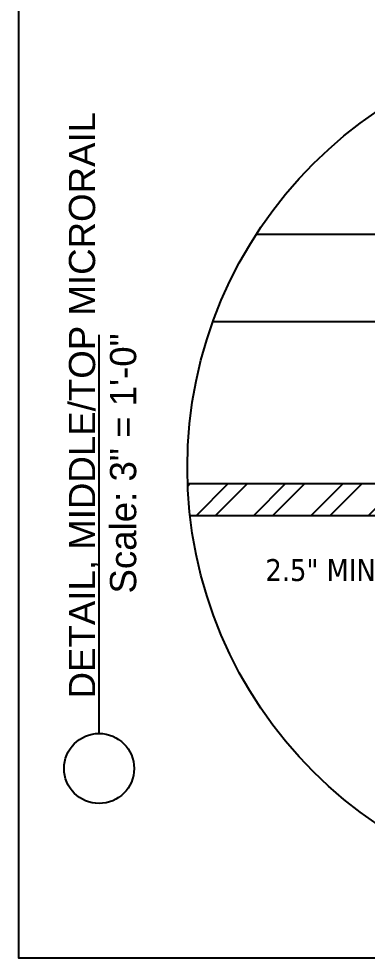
# Model space of a CAD drawing. Header units: inches. Extents: x 10 to 190, y 5 to 37.
# Drawn here: x 10.01 to 15.48, y 5.25 to 20.01 of the extents above; entities that cross this region are included whole.
import ezdxf

# ---------------------------------------------------------------- set-up
doc = ezdxf.new("R2010")
doc.units = ezdxf.units.IN
doc.header["$MEASUREMENT"] = 0
doc.styles.get("Standard").update_dxf_attribs({"font": 'arial.ttf'})
doc.styles.add('Tahoma', font='tahoma.ttf')

msp = doc.modelspace()

# ---------------------------------------------------------------- hatches: boundary and pattern name
at = {"true_color": 0x939598}
h = msp.add_hatch(dxfattribs=at)
h.set_pattern_fill('ANSI32', color=252, scale=1.7)
h.set_pattern_definition([(45, (30.5921, -17.7829), (-0.45078, 0.45078), []), (45, (30.8926, -17.7829), (-0.450781, 0.450781), [])])
h.paths.add_polyline_path([(26.174, 12.707), (12.662, 12.707, 0.018546), (12.699, 12.207), (26.137, 12.207, 0.018546)])

# ---------------------------------------------------------------- linework, layer by layer
msp.add_line((11.27, 8.779), (11.272, 15.047))
msp.add_lwpolyline([(10.009, 35.046), (39.346, 35.046), (39.346, 5.246), (10.009, 5.246)], close=True)
at = {"color": 3}
msp.add_lwpolyline([(13.742, 16.63), (17.477, 16.63), (17.477, 15.252), (13.059, 15.252)], dxfattribs=at)
for points in [[(12.662, 12.707), (26.174, 12.707)], [(12.699, 12.207), (26.137, 12.207)]]:
    msp.add_lwpolyline(points)
for centre, radius in [((19.418, 12.957), 6.761), ((11.27, 8.229), 0.55)]:
    msp.add_circle(centre, radius)

# ---------------------------------------------------------------- texts
at = {"insert": (11.285, 9.329), "char_height": 0.4125, "width": 11.81634, "attachment_point": 7, "rotation": 90}
msp.add_mtext('DETAIL, MIDDLE/TOP MICRORAIL', dxfattribs=at)
at = {"insert": (11.441, 15.069), "char_height": 0.4125, "attachment_point": 3, "rotation": 90}
msp.add_mtext('Scale: 3" = 1\'-0"', dxfattribs=at)
at = {"insert": (13.883, 11.52), "char_height": 0.34375, "width": 4.87589, "attachment_point": 1, "style": 'Tahoma'}
msp.add_mtext('\\A1;2.5" MIN. EMBED.', dxfattribs=at)

doc.saveas('drawing.dxf')
